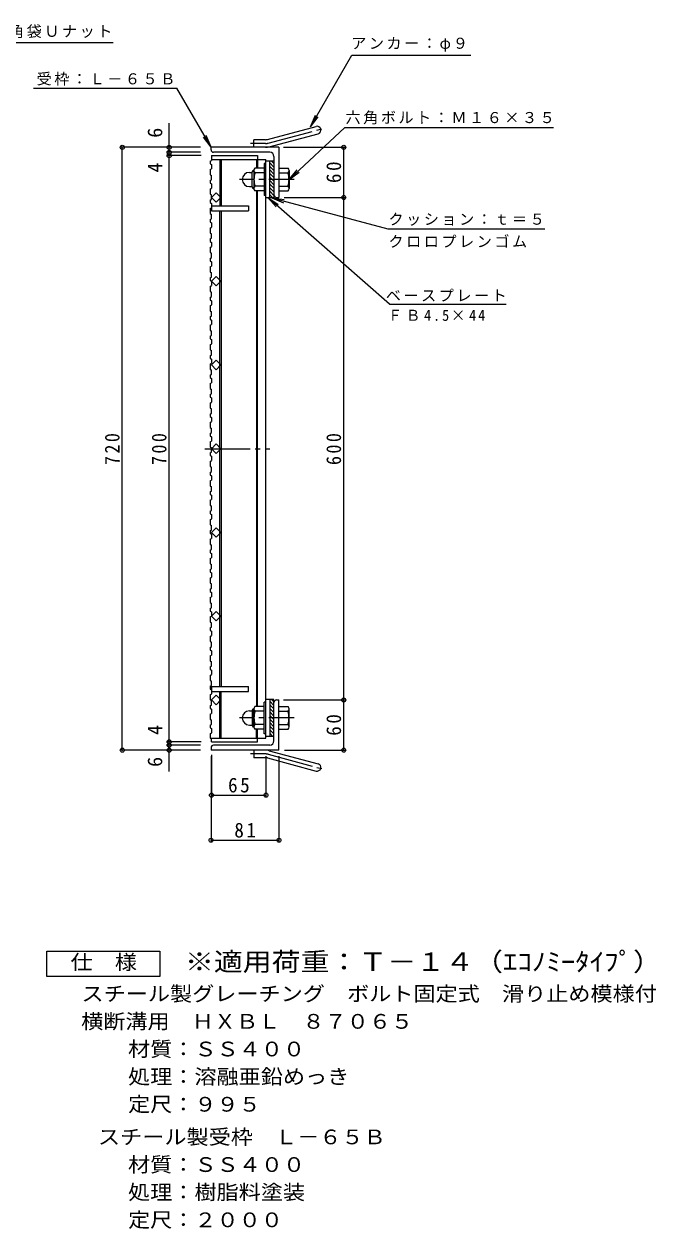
# Model space of a CAD drawing. Units: millimetres, scale not verified. Extents: x -930 to 1034, y -821 to 820.
# Drawn here: x 280 to 1034, y -659 to 780 of the extents above; entities that cross this region are included whole.
import ezdxf
from ezdxf.enums import TextEntityAlignment as Align

# ---------------------------------------------------------------- set-up
doc = ezdxf.new("R2010")
doc.units = ezdxf.units.MM
doc.header["$LTSCALE"] = 6
doc.header["$PDMODE"] = 32
doc.header["$PDSIZE"] = 4.8
doc.linetypes.add('CHAIN1', pattern=[8, 5, -1, 1, -1])
doc.linetypes.add('CHAIN2', pattern=[12, 9, -1, 1, -1])
for name, color, linetype, lineweight in [('0-1_躯体', 2, 'Continuous', 9), ('0-2_仕上', 3, 'Continuous', 9), ('0-4_その他', 7, 'Continuous', 9), ('0-5_寸法', 7, 'Continuous', 9), ('0-A', 3, 'Continuous', 9), ('F-4_F-4ﾚｲﾔ', 2, 'Continuous', 9)]:
    doc.layers.add(name, color=color, linetype=linetype, lineweight=lineweight)
doc.layers.add('F-5_F-5ﾚｲﾔ', color=2, linetype='Continuous')
doc.styles.add('ＭＳ ゴシック', font='')
doc.styles.get('ＭＳ ゴシック').set_extended_font_data('MS Gothic')

msp = doc.modelspace()

# ---------------------------------------------------------------- linework, layer by layer
at = {"layer": '0-1_躯体'}
for p, q in [((570.612, 642.059), (628.803, 657.651)), ((572.942, 633.365), (631.133, 648.957)), ((568.283, 641.752), (554.468, 641.752)), ((554.468, 632.752), (554.468, 641.752)), ((503.468, 629.752), (503.468, 632.752)), ((584.468, 632.752), (503.468, 632.752)), ((573.468, 626.752), (506.468, 626.752)), ((578.468, 621.752), (578.468, 572.252)), ((584.468, 632.752), (584.468, 572.752)), ((554.468, 605.252), (554.668, 605.252)), ((554.668, 605.002), (554.668, 583.502)), ((566.668, 607.752), (555.706, 607.752)), ((578.468, 616.252), (573.468, 616.252)), ((573.468, 572.252), (573.468, 616.252)), ((578.468, 609.172), (573.468, 614.172)), ((578.468, 604.93), (573.468, 609.93)), ((578.468, 600.687), (573.468, 605.687)), ((578.468, 613.415), (575.631, 616.252)), ((584.468, 607.752), (595.429, 607.752)), ((596.668, 605.252), (596.468, 605.252)), ((596.468, 605.002), (596.468, 583.502)), ((549.158, 602.752), (552.668, 602.752)), ((552.668, 585.052), (552.668, 603.452)), ((566.668, 602.252), (555.706, 602.252)), ((578.468, 596.444), (573.468, 601.444)), ((578.468, 592.202), (573.468, 597.202)), ((578.468, 587.959), (573.468, 592.959)), ((584.468, 602.252), (595.429, 602.252)), ((549.168, 585.752), (552.668, 585.752)), ((554.468, 583.252), (554.668, 583.252)), ((566.668, 586.252), (555.706, 586.252)), ((566.668, 580.752), (555.706, 580.752)), ((578.468, 583.716), (573.468, 588.716)), ((578.468, 579.474), (573.468, 584.474)), ((578.468, 575.231), (573.468, 580.231)), ((577.205, 572.252), (573.468, 575.988)), ((584.468, 586.252), (595.429, 586.252)), ((584.468, 580.752), (595.429, 580.752)), ((596.668, 583.252), (596.468, 583.252)), ((568.968, 575.252), (566.668, 575.252)), ((578.468, 572.252), (573.468, 572.252)), ((581.468, 572.752), (584.468, 572.752)), ((578.468, -26.749), (573.468, -26.749)), ((573.468, -26.749), (573.468, -70.749)), ((578.468, -29.586), (575.631, -26.749)), ((578.468, -76.249), (578.468, -26.749)), ((581.468, -27.249), (584.468, -27.249)), ((584.468, -87.249), (584.468, -27.249)), ((549.168, -40.249), (552.668, -40.249)), ((552.668, -39.549), (552.668, -57.949)), ((554.468, -37.749), (554.668, -37.749)), ((554.668, -59.499), (554.668, -37.999)), ((566.668, -35.249), (555.706, -35.249)), ((566.668, -40.749), (555.706, -40.749)), ((568.968, -29.749), (566.668, -29.749)), ((578.468, -33.829), (573.468, -28.829)), ((578.468, -38.071), (573.468, -33.071)), ((578.468, -42.314), (573.468, -37.314)), ((578.468, -46.557), (573.468, -41.557)), ((584.468, -35.249), (595.429, -35.249)), ((584.468, -40.749), (595.429, -40.749)), ((596.668, -37.749), (596.468, -37.749)), ((596.468, -59.499), (596.468, -37.999)), ((549.158, -57.249), (552.668, -57.249)), ((566.668, -56.749), (555.706, -56.749)), ((578.468, -50.799), (573.468, -45.799)), ((578.468, -55.042), (573.468, -50.042)), ((578.468, -59.284), (573.468, -54.284)), ((584.468, -56.749), (595.429, -56.749)), ((554.468, -59.749), (554.668, -59.749)), ((566.668, -62.249), (555.706, -62.249)), ((578.468, -63.527), (573.468, -58.527)), ((578.468, -67.77), (573.468, -62.77)), ((577.205, -70.749), (573.468, -67.012)), ((578.468, -70.749), (573.468, -70.749)), ((584.468, -62.249), (595.429, -62.249)), ((596.668, -59.749), (596.468, -59.749)), ((503.468, -84.249), (503.468, -87.249)), ((573.468, -81.249), (506.468, -81.249)), ((584.468, -87.249), (503.468, -87.249)), ((554.468, -87.249), (554.468, -96.249)), ((568.283, -96.249), (554.468, -96.249)), ((570.612, -96.555), (628.803, -112.148)), ((572.942, -87.862), (631.133, -103.454))]:
    msp.add_line(p, q, dxfattribs=at)
at = {"layer": '0-1_躯体', "linetype": 'CHAIN2'}
for p, q in [((571.777, 637.712), (636.944, 655.173)), ((568.283, 637.252), (550.663, 637.252)), ((568.283, -91.749), (550.663, -91.749)), ((571.777, -92.209), (636.944, -109.67))]:
    msp.add_line(p, q, dxfattribs=at)
at = {"layer": '0-1_躯体', "linetype": 'CHAIN1'}
for p, q in [((602.52, 594.252), (537.366, 594.252)), ((602.52, -48.749), (537.366, -48.749))]:
    msp.add_line(p, q, dxfattribs=at)
at = {"layer": '0-1_躯体'}
for points in [[(568.968, 613.252), (566.668, 613.252), (566.668, 575.252)], [(568.968, -67.749), (566.668, -67.749), (566.668, -29.749)]]:
    msp.add_lwpolyline(points, dxfattribs=at)
for centre, radius, start, end in [((629.968, 653.304), 4.5, 285.00014, 104.99991), ((568.283, 650.752), 9, 270, 285.00002), ((568.283, 650.752), 18, 270, 285), ((506.468, 629.752), 3, 180, 270), ((573.468, 621.752), 5, 0, 90), ((554.468, 603.452), 1.8, 90, 180), ((558.828, 605.002), 4.16, 138.61835, 221.37988), ((592.308, 605.002), 4.16, 318.62012, 41.38165), ((549.158, 594.262), 8.49, 90, 180), ((549.168, 594.252), 8.5, 180, 270), ((578.668, 594.252), 24, 160.52881, 199.47119), ((572.468, 594.252), 24, 340.52881, 19.47119), ((554.468, 585.052), 1.8, 180, 270), ((558.828, 583.502), 4.16, 138.62012, 221.38165), ((581.468, 575.752), 3, 180, 270), ((592.308, 583.502), 4.16, 318.61835, 41.37988), ((581.468, -30.249), 3, 90, 180), ((549.168, -48.749), 8.5, 90, 180), ((554.468, -39.549), 1.8, 90, 180), ((558.828, -37.999), 4.16, 138.61835, 221.37988), ((578.668, -48.749), 24, 160.52881, 199.47119), ((572.468, -48.749), 24, 340.52881, 19.47119), ((592.308, -37.999), 4.16, 318.62012, 41.38165), ((549.158, -48.759), 8.49, 180, 270), ((558.828, -59.499), 4.16, 138.62012, 221.38165), ((592.308, -59.499), 4.16, 318.61835, 41.37988), ((554.468, -57.949), 1.8, 180, 270), ((506.468, -84.249), 3, 90, 180), ((573.468, -76.249), 5, 270, 0), ((568.283, -105.249), 18, 74.99998, 89.99998), ((568.283, -105.249), 9, 74.99998, 90), ((629.968, -107.801), 4.5, 255.00008, 74.99986)]:
    msp.add_arc(centre, radius, start, end, dxfattribs=at)
at = {"layer": '0-1_躯体', "linetype": 'CHAIN2'}
for centre, start, end in [((568.283, 650.752), 270, 284.99995), ((568.283, -105.249), 75.00005, 90)]:
    msp.add_arc(centre, 13.5, start, end, dxfattribs=at)
at = {"layer": '0-2_仕上'}
for p, q in [((503.968, 622.752), (558.968, 622.752)), ((558.968, 622.752), (558.968, 618.252)), ((503.968, 618.252), (568.968, 618.252)), ((513.968, 618.252), (513.968, 562.752)), ((515.468, 618.252), (515.468, 562.752)), ((557.468, 618.252), (557.468, 607.752)), ((558.968, 618.252), (558.968, 607.752)), ((568.968, -72.749), (568.968, 618.252)), ((573.468, 616.252), (568.968, 616.252)), ((557.468, 580.752), (557.468, -35.249)), ((558.968, -35.249), (558.968, 580.752)), ((503.968, 562.752), (547.968, 562.752)), ((547.968, 562.752), (547.968, 556.752)), ((573.468, 572.252), (568.968, 572.252)), ((503.968, 556.752), (547.968, 556.752)), ((513.968, -11.249), (513.968, 556.752)), ((515.468, 556.752), (515.468, -11.249)), ((503.968, -11.249), (547.968, -11.249)), ((547.968, -17.249), (547.968, -11.249)), ((503.968, -17.249), (547.968, -17.249)), ((513.968, -72.749), (513.968, -17.249)), ((515.468, -72.749), (515.468, -17.249)), ((573.468, -26.749), (568.968, -26.749)), ((557.468, -72.749), (557.468, -62.249)), ((558.968, -72.749), (558.968, -62.249)), ((573.468, -70.749), (568.968, -70.749)), ((502.468, -72.749), (568.968, -72.749)), ((503.968, -77.249), (558.968, -77.249)), ((558.968, -77.249), (558.968, -72.749))]:
    msp.add_line(p, q, dxfattribs=at)
at = {"layer": '0-2_仕上', "linetype": 'CHAIN2'}
msp.add_line((495.968, 272.752), (573.593, 272.752), dxfattribs=at)
at = {"layer": '0-2_仕上'}
for points in [[(509.625, 567.095), (503.968, 572.752), (509.625, 578.409), (515.282, 572.752)], [(509.625, 478.408), (503.968, 472.751), (509.625, 467.094), (515.282, 472.751)], [(509.625, 378.408), (503.968, 372.751), (509.625, 367.094), (515.282, 372.751)], [(509.625, 278.408), (503.968, 272.751), (509.625, 267.094), (515.282, 272.751)], [(509.625, 178.408), (503.968, 172.751), (509.625, 167.094), (515.282, 172.751)], [(509.625, 78.408), (503.968, 72.751), (509.625, 67.094), (515.282, 72.751)], [(509.625, -21.592), (503.968, -27.249), (509.625, -32.906), (515.282, -27.249)]]:
    msp.add_lwpolyline(points, close=True, dxfattribs=at)
at = {"layer": '0-4_その他'}
for p, q in [((453.468, -112.574), (453.468, 661.669)), ((490.968, 632.752), (395.982, 632.752)), ((397.482, -87.248), (397.482, 632.752)), ((490.968, 626.752), (451.968, 626.752)), ((491.468, 622.752), (451.968, 622.752)), ((590.013, 632.752), (663.301, 632.752)), ((661.801, -87.248), (661.801, 632.752)), ((590.706, 572.752), (663.301, 572.752)), ((589.79, -27.248), (663.301, -27.248)), ((491.468, -77.248), (451.968, -77.248)), ((490.968, -81.248), (451.968, -81.248)), ((490.968, -87.248), (395.982, -87.248)), ((503.468, -94.284), (503.468, -196.271)), ((503.968, -92.882), (503.968, -140.983)), ((568.968, -94.284), (568.968, -142.483)), ((584.468, -94.284), (584.468, -196.271)), ((591.034, -87.248), (663.301, -87.248)), ((503.968, -140.983), (568.968, -140.983)), ((503.468, -194.771), (584.468, -194.771))]:
    msp.add_line(p, q, dxfattribs=at)
for p in [(397.482, 632.752), (453.468, 632.752), (661.801, 632.752), (453.468, 626.752), (453.468, 622.752), (661.801, 572.752), (661.801, -27.248), (397.482, -87.248), (453.468, -77.248), (453.468, -81.248), (453.468, -87.248), (661.801, -87.248), (503.968, -140.983), (568.968, -140.983), (503.468, -194.771), (584.468, -194.771)]:
    msp.add_point(p, dxfattribs=at)
at = {"layer": '0-5_寸法'}
for p, q in [((156.926, 757.773), (386.67, 757.773)), ((622.218, 657.201), (671.611, 742.752)), ((671.611, 742.752), (813.268, 742.752)), ((291.69, 703.352), (462.707, 703.352)), ((503.468, 632.752), (462.707, 703.352)), ((622.218, 657.201), (627.958, 671.059)), ((622.218, 657.201), (631.349, 669.101)), ((596.468, 594.252), (663.058, 656.308)), ((663.058, 656.308), (912.132, 656.308)), ((503.468, 632.752), (494.337, 644.652)), ((503.468, 632.752), (497.728, 646.61)), ((596.468, 594.252), (606.013, 605.823)), ((596.468, 594.252), (608.682, 602.959)), ((716.204, 445.567), (571.064, 572.823)), ((571.064, 572.823), (583.537, 564.491)), ((571.064, 572.823), (580.955, 561.546)), ((575.959, 572.252), (714.459, 535.141)), ((575.959, 572.252), (590.831, 570.294)), ((575.959, 572.252), (589.817, 566.511)), ((714.459, 535.141), (901.57, 535.141)), ((716.204, 445.567), (855.517, 445.567))]:
    msp.add_line(p, q, dxfattribs=at)
at = {"layer": '0-A'}
for p, q in [((503.968, 622.752), (503.968, 617.109)), ((502.468, 616.109), (503.968, 617.109)), ((502.468, 616.109), (502.468, 613.109)), ((502.468, 605.996), (503.968, 606.996)), ((502.468, 592.883), (503.968, 593.883)), ((502.468, 592.883), (502.468, 589.883)), ((503.968, 593.883), (503.968, 598.996)), ((502.468, 582.77), (503.968, 583.77)), ((503.968, 570.657), (503.968, 575.77)), ((502.468, 569.657), (503.968, 570.657)), ((502.468, 569.657), (502.468, 566.657)), ((502.468, 566.657), (503.968, 565.657)), ((503.968, 565.657), (503.968, 556.752)), ((502.468, 559.544), (503.968, 560.544)), ((502.468, 546.431), (503.968, 547.431)), ((503.968, 547.431), (503.968, 552.544)), ((502.468, 546.431), (502.468, 543.431)), ((502.468, 543.431), (503.968, 542.431)), ((502.468, 536.318), (503.968, 537.318)), ((503.968, 542.431), (503.968, 537.318)), ((502.468, 523.205), (503.968, 524.205)), ((502.468, 523.205), (502.468, 520.205)), ((502.468, 520.205), (503.968, 519.205)), ((503.968, 524.205), (503.968, 529.318)), ((503.968, 519.205), (503.968, 514.092)), ((502.468, 513.092), (503.968, 514.092)), ((503.968, 500.979), (503.968, 506.092)), ((502.468, 499.979), (503.968, 500.979)), ((502.468, 499.979), (502.468, 496.979)), ((502.468, 496.979), (503.968, 495.978)), ((502.468, 489.866), (503.968, 490.866)), ((503.968, 495.978), (503.968, 490.866)), ((502.468, 476.753), (503.968, 477.753)), ((502.468, 476.753), (502.468, 473.753)), ((503.968, 477.753), (503.968, 482.866)), ((502.468, 473.753), (503.968, 472.752)), ((502.468, 466.64), (503.968, 467.64)), ((503.968, 472.752), (503.968, 467.64)), ((502.468, 453.527), (503.968, 454.527)), ((502.468, 453.527), (502.468, 450.527)), ((502.468, 450.527), (503.968, 449.527)), ((503.968, 454.527), (503.968, 459.64)), ((503.968, 449.527), (503.968, 444.414)), ((502.468, 443.414), (503.968, 444.414)), ((503.968, 431.301), (503.968, 436.413)), ((502.468, 430.301), (503.968, 431.301)), ((502.468, 430.301), (502.468, 427.301)), ((502.468, 427.301), (503.968, 426.301)), ((502.468, 420.188), (503.968, 421.188)), ((503.968, 426.301), (503.968, 421.188)), ((502.468, 407.075), (503.968, 408.075)), ((502.468, 407.075), (502.468, 404.075)), ((502.468, 404.075), (503.968, 403.075)), ((503.968, 408.075), (503.968, 413.188)), ((503.968, 403.075), (503.968, 397.962)), ((502.468, 396.962), (503.968, 397.962)), ((503.968, 384.849), (503.968, 389.962)), ((502.468, 383.849), (503.968, 384.849)), ((502.468, 383.849), (502.468, 380.849)), ((502.468, 380.849), (503.968, 379.849)), ((502.468, 373.736), (503.968, 374.736)), ((503.968, 379.849), (503.968, 374.736)), ((502.468, 360.623), (503.968, 361.623)), ((502.468, 360.623), (502.468, 357.623)), ((503.968, 361.623), (503.968, 366.736)), ((502.468, 357.623), (503.968, 356.623)), ((502.468, 350.51), (503.968, 351.51)), ((503.968, 356.623), (503.968, 351.51)), ((502.468, 337.397), (503.968, 338.397)), ((502.468, 337.397), (502.468, 334.397)), ((502.468, 334.397), (503.968, 333.397)), ((503.968, 338.397), (503.968, 343.509)), ((503.968, 333.397), (503.968, 328.284)), ((502.468, 327.284), (503.968, 328.284)), ((503.968, 315.171), (503.968, 320.284)), ((502.468, 314.171), (503.968, 315.171)), ((502.468, 314.171), (502.468, 311.171)), ((502.468, 311.171), (503.968, 310.171)), ((502.468, 304.058), (503.968, 305.058)), ((503.968, 310.171), (503.968, 305.058)), ((502.468, 290.945), (503.968, 291.945)), ((502.468, 290.945), (502.468, 287.945)), ((502.468, 287.945), (503.968, 286.945)), ((503.968, 291.945), (503.968, 297.058)), ((502.468, 280.832), (503.968, 281.832)), ((503.968, 286.945), (503.968, 281.832)), ((503.968, 268.719), (503.968, 273.832)), ((502.468, 267.719), (503.968, 268.719)), ((502.468, 267.719), (502.468, 264.719)), ((502.468, 264.719), (503.968, 263.719)), ((503.968, 263.719), (503.968, 258.606)), ((502.468, 257.606), (503.968, 258.606)), ((502.468, 244.493), (503.968, 245.493)), ((503.968, 245.493), (503.968, 250.606)), ((502.468, 244.493), (502.468, 241.493)), ((502.468, 241.493), (503.968, 240.493)), ((502.468, 234.38), (503.968, 235.38)), ((503.968, 240.493), (503.968, 235.38)), ((502.468, 221.267), (503.968, 222.267)), ((502.468, 221.267), (502.468, 218.267)), ((502.468, 218.267), (503.968, 217.267)), ((503.968, 222.267), (503.968, 227.38)), ((503.968, 217.267), (503.968, 212.154)), ((502.468, 211.154), (503.968, 212.154)), ((503.968, 199.041), (503.968, 204.154)), ((502.468, 198.041), (503.968, 199.041)), ((502.468, 198.041), (502.468, 195.041)), ((502.468, 195.041), (503.968, 194.041)), ((502.468, 187.928), (503.968, 188.928)), ((503.968, 194.041), (503.968, 188.928)), ((502.468, 174.815), (503.968, 175.815)), ((502.468, 174.815), (502.468, 171.815)), ((503.968, 175.815), (503.968, 180.928)), ((502.468, 171.815), (503.968, 170.815)), ((502.468, 164.702), (503.968, 165.702)), ((503.968, 170.815), (503.968, 165.702)), ((502.468, 151.589), (503.968, 152.589)), ((502.468, 151.589), (502.468, 148.589)), ((502.468, 148.589), (503.968, 147.589)), ((503.968, 152.589), (503.968, 157.702)), ((503.968, 147.589), (503.968, 142.476)), ((502.468, 141.476), (503.968, 142.476)), ((503.968, 129.363), (503.968, 134.476)), ((502.468, 128.363), (503.968, 129.363)), ((502.468, 128.363), (502.468, 125.363)), ((502.468, 125.363), (503.968, 124.363)), ((502.468, 118.25), (503.968, 119.25)), ((503.968, 124.363), (503.968, 119.25)), ((502.468, 105.137), (503.968, 106.137)), ((502.468, 105.137), (502.468, 102.137)), ((502.468, 102.137), (503.968, 101.137)), ((503.968, 106.137), (503.968, 111.25)), ((503.968, 101.137), (503.968, 96.024)), ((502.468, 95.024), (503.968, 96.024)), ((503.968, 82.911), (503.968, 88.024)), ((502.468, 81.911), (503.968, 82.911)), ((502.468, 81.911), (502.468, 78.911)), ((502.468, 78.911), (503.968, 77.911)), ((502.468, 71.798), (503.968, 72.798)), ((503.968, 77.911), (503.968, 72.798)), ((502.468, 58.685), (503.968, 59.685)), ((502.468, 58.685), (502.468, 55.685)), ((503.968, 59.685), (503.968, 64.798)), ((502.468, 55.685), (503.968, 54.685)), ((502.468, 48.572), (503.968, 49.572)), ((503.968, 54.685), (503.968, 49.572)), ((502.468, 35.459), (503.968, 36.459)), ((502.468, 35.459), (502.468, 32.459)), ((502.468, 32.459), (503.968, 31.459)), ((503.968, 36.459), (503.968, 41.572)), ((503.968, 31.459), (503.968, 26.346)), ((502.468, 25.346), (503.968, 26.346)), ((503.968, 13.233), (503.968, 18.346)), ((502.468, 12.233), (503.968, 13.233)), ((502.468, 12.233), (502.468, 9.233)), ((502.468, 9.233), (503.968, 8.233)), ((502.468, 2.12), (503.968, 3.12)), ((503.968, 8.233), (503.968, 3.12)), ((502.468, -10.993), (503.968, -9.993)), ((502.468, -10.993), (502.468, -13.993)), ((502.468, -13.993), (503.968, -14.993)), ((503.968, -9.993), (503.968, -4.88)), ((503.968, -11.249), (503.968, -20.106)), ((502.468, -21.106), (503.968, -20.106)), ((503.968, -33.219), (503.968, -28.106)), ((502.468, -34.219), (503.968, -33.219)), ((502.468, -34.219), (502.468, -37.219)), ((502.468, -37.219), (503.968, -38.219)), ((503.968, -38.219), (503.968, -43.332)), ((502.468, -44.332), (503.968, -43.332)), ((502.468, -57.445), (503.968, -56.445)), ((502.468, -57.445), (502.468, -60.445)), ((503.968, -56.445), (503.968, -51.332)), ((502.468, -60.445), (503.968, -61.445)), ((502.468, -67.558), (503.968, -66.558)), ((502.468, -67.558), (502.468, -72.749)), ((503.968, -61.445), (503.968, -66.558)), ((503.968, -77.249), (503.968, -72.749))]:
    msp.add_line(p, q, dxfattribs=at)
for points in [[(502.468, 613.109), (503.968, 612.109), (503.968, 606.996)], [(502.468, 605.996), (502.468, 599.996), (503.968, 598.996)], [(502.468, 589.883), (503.968, 588.883), (503.968, 583.77)], [(502.468, 582.77), (502.468, 576.77), (503.968, 575.77)], [(502.468, 559.544), (502.468, 553.544), (503.968, 552.544)], [(502.468, 536.318), (502.468, 530.318), (503.968, 529.318)], [(502.468, 513.092), (502.468, 507.092), (503.968, 506.092)], [(502.468, 489.866), (502.468, 483.865), (503.968, 482.866)], [(502.468, 466.64), (502.468, 460.64), (503.968, 459.64)], [(502.468, 443.414), (502.468, 437.414), (503.968, 436.413)], [(502.468, 420.188), (502.468, 414.188), (503.968, 413.188)], [(502.468, 396.962), (502.468, 390.962), (503.968, 389.962)], [(502.468, 373.736), (502.468, 367.736), (503.968, 366.736)], [(502.468, 350.51), (502.468, 344.51), (503.968, 343.509)], [(502.468, 327.284), (502.468, 321.284), (503.968, 320.284)], [(502.468, 304.058), (502.468, 298.058), (503.968, 297.058)], [(502.468, 280.832), (502.468, 274.832), (503.968, 273.832)], [(502.468, 257.606), (502.468, 251.606), (503.968, 250.606)], [(502.468, 234.38), (502.468, 228.38), (503.968, 227.38)], [(502.468, 211.154), (502.468, 205.154), (503.968, 204.154)], [(502.468, 187.928), (502.468, 181.928), (503.968, 180.928)], [(502.468, 164.702), (502.468, 158.702), (503.968, 157.702)], [(502.468, 141.476), (502.468, 135.476), (503.968, 134.476)], [(502.468, 118.25), (502.468, 112.25), (503.968, 111.25)], [(502.468, 95.024), (502.468, 89.024), (503.968, 88.024)], [(502.468, 71.798), (502.468, 65.798), (503.968, 64.798)], [(502.468, 48.572), (502.468, 42.572), (503.968, 41.572)], [(502.468, 25.346), (502.468, 19.346), (503.968, 18.346)], [(502.468, 2.12), (502.468, -3.88), (503.968, -4.88)], [(502.468, -21.106), (502.468, -27.106), (503.968, -28.106)], [(502.468, -44.332), (502.468, -50.332), (503.968, -51.332)]]:
    msp.add_lwpolyline(points, dxfattribs=at)
at = {"layer": 'F-4_F-4ﾚｲﾔ'}
msp.add_lwpolyline([(307.286, -357.427), (307.286, -327.427), (442.285, -327.427), (442.285, -357.427)], close=True, dxfattribs=at)

# ---------------------------------------------------------------- texts
at = {"layer": '0-4_その他', "color": 2, "style": 'ＭＳ ゴシック'}
for s, p in [('6', (450.468, 644.094)), ('4', (450.468, 602.559)), ('4', (450.468, -69.179)), ('6', (450.468, -107.233))]:
    msp.add_text(s, height=17.6, rotation=90, dxfattribs=at).set_placement(p, align=Align.BOTTOM_LEFT)
at = {"layer": '0-4_その他', "color": 2, "char_height": 17.6, "attachment_point": 7, "rotation": 90, "style": 'ＭＳ ゴシック'}
for s, insert in [('\\T1.27;\\W0.95;60', (658.801, 590.002)), ('\\T1.27;\\W0.9;720', (394.482, 253.252)), ('\\T1.27;\\W0.9;700', (450.468, 253.252)), ('\\T1.27;\\W0.9;600', (658.801, 253.252)), ('\\T1.27;\\W0.95;60', (658.801, -69.998))]:
    msp.add_mtext(s, dxfattribs=dict(at, insert=insert))
at = {"layer": '0-4_その他', "color": 2, "char_height": 17.6, "attachment_point": 7, "style": 'ＭＳ ゴシック'}
for s, insert in [('\\T1.27;\\W0.95;65', (523.718, -137.983)), ('\\T1.27;\\W0.95;81', (531.218, -191.771))]:
    msp.add_mtext(s, dxfattribs=dict(at, insert=insert))
at = {"layer": '0-5_寸法', "char_height": 13.2, "attachment_point": 7, "style": 'ＭＳ ゴシック'}
for s, insert in [('\\T1.17;平座金，六角袋Ｕナット', (157.031, 762.726)), ('\\T1.17;アンカー：φ９', (670.714, 746.768)), ('\\T1.17;受枠：Ｌ－６５Ｂ', (295.331, 706.43)), ('\\T1.17;六角ボルト：Ｍ１６×３５', (663.879, 660.09)), ('\\T1.17;クッション：ｔ＝５', (715.158, 538.908)), ('\\T1.17;クロロプレンゴム', (715.158, 512.807)), ('\\T1.17;ベースプレート', (711.949, 448.493)), ('\\T1.26;\\W0.95;ＦＢ4.5×44', (714.449, 425.257))]:
    msp.add_mtext(s, dxfattribs=dict(at, insert=insert))
at = {"layer": 'F-4_F-4ﾚｲﾔ', "style": 'ＭＳ ゴシック', "width": 1.1}
for s, p in [('仕\u3000様', (335.785, -354.427)), ('スチール製グレーチング\u3000ボルト固定式\u3000滑り止め模様付', (348.844, -392.179)), ('横断溝用\u3000ＨＸＢＬ\u3000８７０６５', (348.42, -425.179)), ('材質：ＳＳ４００', (404.367, -458.179)), ('処理：溶融亜鉛めっき', (404.367, -491.179)), ('定尺：９９５', (404.367, -524.179)), ('スチール製受枠\u3000Ｌ－６５Ｂ', (368.539, -563.179)), ('材質：ＳＳ４００', (404.367, -596.179)), ('処理：樹脂料塗装', (404.367, -629.179)), ('定尺：２０００', (404.367, -662.179))]:
    msp.add_text(s, height=17.6, dxfattribs=at).set_placement(p, align=Align.BOTTOM_LEFT)
at = {"layer": 'F-5_F-5ﾚｲﾔ', "color": 3, "style": 'ＭＳ ゴシック', "width": 1.15}
msp.add_text('※適用荷重：Ｔ－１４（ｴｺﾉﾐｰﾀｲﾌﾟ）', height=21.99, dxfattribs=at).set_placement((472.285, -357.427), align=Align.BOTTOM_LEFT)

doc.saveas('drawing.dxf')
